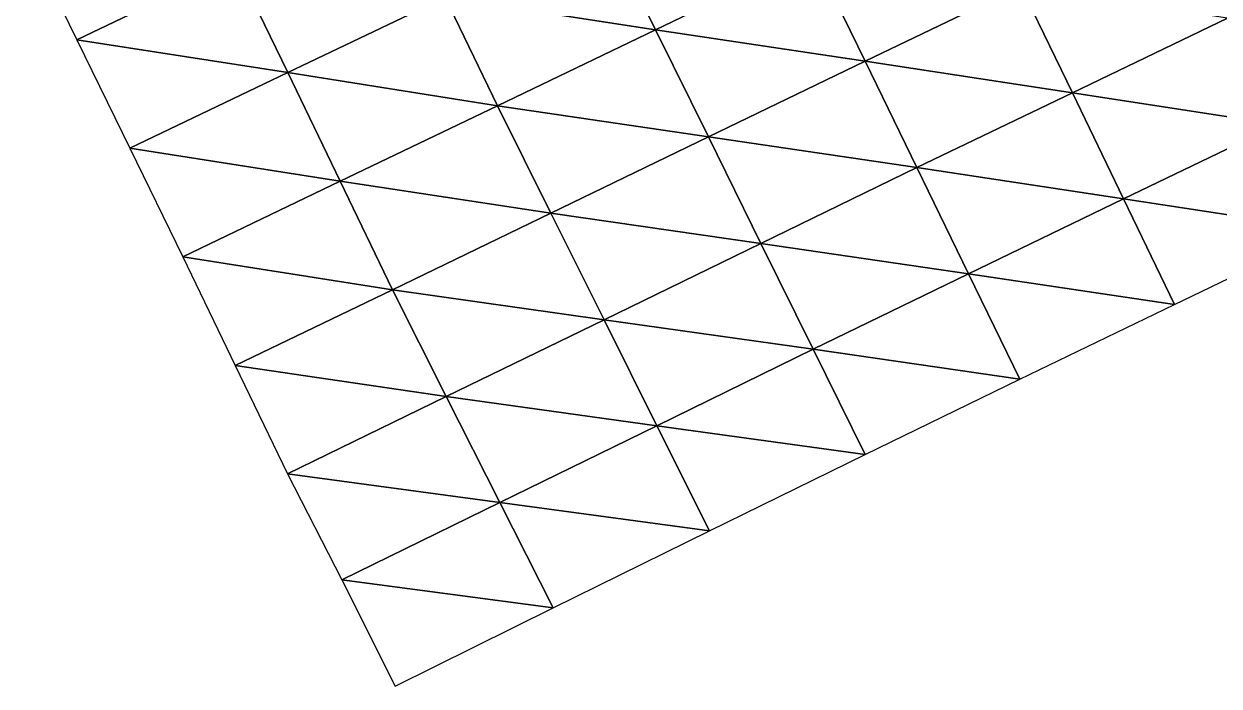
# Model space of a CAD drawing. Extents: x -73 to 71, y -63 to 63.
# Drawn here: x -61.5 to 20.8, y -63 to -17.4 of the extents above; entities that cross this region are included whole.
import ezdxf

# ---------------------------------------------------------------- set-up
doc = ezdxf.new("R2010")
doc.units = 0
doc.header["$MEASUREMENT"] = 0
doc.layers.get('0').update_dxf_attribs({"color": 13, "linetype": 'CONTINUOUS'})
doc.layers.add('GOOGLE_EARTH_TERRAIN', color=144, linetype='CONTINUOUS')

# ---------------------------------------------------------------- blocks, each defined once
blk = doc.blocks.new('GOOGLE_EARTH_TERRAIN')
at = {"color": 252}
mesh = blk.add_polyface(dxfattribs=at)
corners = [(-18.024, -17.829, -0.234), (-21.679, -10.391, -0.508), (-32.519, -15.587, -0.508)]
mesh.append_faces([[corners[k] for k in face] for face in [(0, 1, 2)]], dxfattribs={"color": 252})
mesh = blk.add_polyface(dxfattribs=at)
corners = [(-7.192, -12.609, 0.075), (-21.679, -10.391, -0.508), (-18.024, -17.829, -0.234)]
mesh.append_faces([[corners[k] for k in face] for face in [(0, 1, 2)]], dxfattribs={"color": 252})
mesh = blk.add_polyface(dxfattribs=at)
corners = [(-46.965, -13.299, -0.508), (-61.525, -11.031, -0.699), (-57.872, -18.516, -0.629)]
mesh.append_faces([[corners[k] for k in face] for face in [(0, 1, 2)]], dxfattribs={"color": 252})
mesh = blk.add_polyface(dxfattribs=at)
corners = [(-3.593, -19.986, 0.408), (-7.192, -12.609, 0.075), (-18.024, -17.829, -0.234)]
mesh.append_faces([[corners[k] for k in face] for face in [(0, 1, 2)]], dxfattribs={"color": 252})
mesh = blk.add_polyface(dxfattribs=at)
corners = [(7.142, -14.819, 0.529), (-7.192, -12.609, 0.075), (-3.593, -19.986, 0.408)]
mesh.append_faces([[corners[k] for k in face] for face in [(0, 1, 2)]], dxfattribs={"color": 252})
mesh = blk.add_polyface(dxfattribs=at)
corners = [(-43.358, -20.783, -0.508), (-46.965, -13.299, -0.508), (-57.872, -18.516, -0.629)]
mesh.append_faces([[corners[k] for k in face] for face in [(0, 1, 2)]], dxfattribs={"color": 252})
mesh = blk.add_polyface(dxfattribs=at)
corners = [(-32.519, -15.587, -0.508), (-46.965, -13.299, -0.508), (-43.358, -20.783, -0.508)]
mesh.append_faces([[corners[k] for k in face] for face in [(0, 1, 2)]], dxfattribs={"color": 252})
mesh = blk.add_polyface(dxfattribs=at)
corners = [(-28.911, -23.071, -0.508), (-32.519, -15.587, -0.508), (-43.358, -20.783, -0.508)]
mesh.append_faces([[corners[k] for k in face] for face in [(0, 1, 2)]], dxfattribs={"color": 252})
mesh = blk.add_polyface(dxfattribs=at)
corners = [(-18.024, -17.829, -0.234), (-32.519, -15.587, -0.508), (-28.911, -23.071, -0.508)]
mesh.append_faces([[corners[k] for k in face] for face in [(0, 1, 2)]], dxfattribs={"color": 252})
mesh = blk.add_polyface(dxfattribs=at)
corners = [(10.686, -22.172, 0.791), (7.142, -14.819, 0.529), (-3.593, -19.986, 0.408)]
mesh.append_faces([[corners[k] for k in face] for face in [(0, 1, 2)]], dxfattribs={"color": 252})
mesh = blk.add_polyface(dxfattribs=at)
corners = [(21.372, -17.026, 0.88), (7.142, -14.819, 0.529), (10.686, -22.172, 0.791)]
mesh.append_faces([[corners[k] for k in face] for face in [(0, 1, 2)]], dxfattribs={"color": 252})
mesh = blk.add_polyface(dxfattribs=at)
corners = [(24.867, -24.348, 1.14), (21.372, -17.026, 0.88), (10.686, -22.172, 0.791)]
mesh.append_faces([[corners[k] for k in face] for face in [(0, 1, 2)]], dxfattribs={"color": 252})
mesh = blk.add_polyface(dxfattribs=at)
corners = [(-14.38, -25.211, 0.101), (-18.024, -17.829, -0.234), (-28.911, -23.071, -0.508)]
mesh.append_faces([[corners[k] for k in face] for face in [(0, 1, 2)]], dxfattribs={"color": 252})
mesh = blk.add_polyface(dxfattribs=at)
corners = [(-3.593, -19.986, 0.408), (-18.024, -17.829, -0.234), (-14.38, -25.211, 0.101)]
mesh.append_faces([[corners[k] for k in face] for face in [(0, 1, 2)]], dxfattribs={"color": 252})
mesh = blk.add_polyface(dxfattribs=at)
corners = [(-43.358, -20.783, -0.508), (-57.872, -18.516, -0.629), (-54.224, -25.992, -0.559)]
mesh.append_faces([[corners[k] for k in face] for face in [(0, 1, 2)]], dxfattribs={"color": 252})
mesh = blk.add_polyface(dxfattribs=at)
corners = [(-0.018, -27.326, 0.703), (-3.593, -19.986, 0.408), (-14.38, -25.211, 0.101)]
mesh.append_faces([[corners[k] for k in face] for face in [(0, 1, 2)]], dxfattribs={"color": 252})
mesh = blk.add_polyface(dxfattribs=at)
corners = [(10.686, -22.172, 0.791), (-3.593, -19.986, 0.408), (-0.018, -27.326, 0.703)]
mesh.append_faces([[corners[k] for k in face] for face in [(0, 1, 2)]], dxfattribs={"color": 252})
mesh = blk.add_polyface(dxfattribs=at)
corners = [(-39.751, -28.267, -0.508), (-43.358, -20.783, -0.508), (-54.224, -25.992, -0.559)]
mesh.append_faces([[corners[k] for k in face] for face in [(0, 1, 2)]], dxfattribs={"color": 252})
mesh = blk.add_polyface(dxfattribs=at)
corners = [(-28.911, -23.071, -0.508), (-43.358, -20.783, -0.508), (-39.751, -28.267, -0.508)]
mesh.append_faces([[corners[k] for k in face] for face in [(0, 1, 2)]], dxfattribs={"color": 252})
mesh = blk.add_polyface(dxfattribs=at)
corners = [(14.212, -29.487, 1.053), (10.686, -22.172, 0.791), (-0.018, -27.326, 0.703)]
mesh.append_faces([[corners[k] for k in face] for face in [(0, 1, 2)]], dxfattribs={"color": 252})
mesh = blk.add_polyface(dxfattribs=at)
corners = [(24.867, -24.348, 1.14), (10.686, -22.172, 0.791), (14.212, -29.487, 1.053)]
mesh.append_faces([[corners[k] for k in face] for face in [(0, 1, 2)]], dxfattribs={"color": 252})
mesh = blk.add_polyface(dxfattribs=at)
corners = [(-25.231, -30.467, -0.208), (-28.911, -23.071, -0.508), (-39.751, -28.267, -0.508)]
mesh.append_faces([[corners[k] for k in face] for face in [(0, 1, 2)]], dxfattribs={"color": 252})
mesh = blk.add_polyface(dxfattribs=at)
corners = [(-14.38, -25.211, 0.101), (-28.911, -23.071, -0.508), (-25.231, -30.467, -0.208)]
mesh.append_faces([[corners[k] for k in face] for face in [(0, 1, 2)]], dxfattribs={"color": 252})
mesh = blk.add_polyface(dxfattribs=at)
corners = [(28.345, -31.633, 1.4), (24.867, -24.348, 1.14), (14.212, -29.487, 1.053)]
mesh.append_faces([[corners[k] for k in face] for face in [(0, 1, 2)]], dxfattribs={"color": 252})
mesh = blk.add_polyface(dxfattribs=at)
corners = [(-10.759, -32.546, 0.434), (-14.38, -25.211, 0.101), (-25.231, -30.467, -0.208)]
mesh.append_faces([[corners[k] for k in face] for face in [(0, 1, 2)]], dxfattribs={"color": 252})
mesh = blk.add_polyface(dxfattribs=at)
corners = [(-0.018, -27.326, 0.703), (-14.38, -25.211, 0.101), (-10.759, -32.546, 0.434)]
mesh.append_faces([[corners[k] for k in face] for face in [(0, 1, 2)]], dxfattribs={"color": 252})
mesh = blk.add_polyface(dxfattribs=at)
corners = [(-39.751, -28.267, -0.508), (-54.224, -25.992, -0.559), (-50.59, -33.463, -0.508)]
mesh.append_faces([[corners[k] for k in face] for face in [(0, 1, 2)]], dxfattribs={"color": 252})
mesh = blk.add_polyface(dxfattribs=at)
corners = [(3.538, -34.634, 0.965), (-0.018, -27.326, 0.703), (-10.759, -32.546, 0.434)]
mesh.append_faces([[corners[k] for k in face] for face in [(0, 1, 2)]], dxfattribs={"color": 252})
mesh = blk.add_polyface(dxfattribs=at)
corners = [(14.212, -29.487, 1.053), (-0.018, -27.326, 0.703), (3.538, -34.634, 0.965)]
mesh.append_faces([[corners[k] for k in face] for face in [(0, 1, 2)]], dxfattribs={"color": 252})
mesh = blk.add_polyface(dxfattribs=at)
corners = [(-36.144, -35.751, -0.508), (-39.751, -28.267, -0.508), (-50.59, -33.463, -0.508)]
mesh.append_faces([[corners[k] for k in face] for face in [(0, 1, 2)]], dxfattribs={"color": 252})
mesh = blk.add_polyface(dxfattribs=at)
corners = [(-25.231, -30.467, -0.208), (-39.751, -28.267, -0.508), (-36.144, -35.751, -0.508)]
mesh.append_faces([[corners[k] for k in face] for face in [(0, 1, 2)]], dxfattribs={"color": 252})
mesh = blk.add_polyface(dxfattribs=at)
corners = [(17.72, -36.765, 1.312), (14.212, -29.487, 1.053), (3.538, -34.634, 0.965)]
mesh.append_faces([[corners[k] for k in face] for face in [(0, 1, 2)]], dxfattribs={"color": 252})
mesh = blk.add_polyface(dxfattribs=at)
corners = [(28.345, -31.633, 1.4), (14.212, -29.487, 1.053), (17.72, -36.765, 1.312)]
mesh.append_faces([[corners[k] for k in face] for face in [(0, 1, 2)]], dxfattribs={"color": 252})
mesh = blk.add_polyface(dxfattribs=at)
corners = [(-21.564, -37.807, 0.127), (-25.231, -30.467, -0.208), (-36.144, -35.751, -0.508)]
mesh.append_faces([[corners[k] for k in face] for face in [(0, 1, 2)]], dxfattribs={"color": 252})
mesh = blk.add_polyface(dxfattribs=at)
corners = [(-10.759, -32.546, 0.434), (-25.231, -30.467, -0.208), (-21.564, -37.807, 0.127)]
mesh.append_faces([[corners[k] for k in face] for face in [(0, 1, 2)]], dxfattribs={"color": 252})
mesh = blk.add_polyface(dxfattribs=at)
corners = [(-7.161, -39.834, 0.765), (-10.759, -32.546, 0.434), (-21.564, -37.807, 0.127)]
mesh.append_faces([[corners[k] for k in face] for face in [(0, 1, 2)]], dxfattribs={"color": 252})
mesh = blk.add_polyface(dxfattribs=at)
corners = [(3.538, -34.634, 0.965), (-10.759, -32.546, 0.434), (-7.161, -39.834, 0.765)]
mesh.append_faces([[corners[k] for k in face] for face in [(0, 1, 2)]], dxfattribs={"color": 252})
mesh = blk.add_polyface(dxfattribs=at)
corners = [(-36.144, -35.751, -0.508), (-50.59, -33.463, -0.508), (-46.983, -40.947, -0.508)]
mesh.append_faces([[corners[k] for k in face] for face in [(0, 1, 2)]], dxfattribs={"color": 252})
mesh = blk.add_polyface(dxfattribs=at)
corners = [(7.076, -41.906, 1.225), (3.538, -34.634, 0.965), (-7.161, -39.834, 0.765)]
mesh.append_faces([[corners[k] for k in face] for face in [(0, 1, 2)]], dxfattribs={"color": 252})
mesh = blk.add_polyface(dxfattribs=at)
corners = [(17.72, -36.765, 1.312), (3.538, -34.634, 0.965), (7.076, -41.906, 1.225)]
mesh.append_faces([[corners[k] for k in face] for face in [(0, 1, 2)]], dxfattribs={"color": 252})
mesh = blk.add_polyface(dxfattribs=at)
corners = [(-32.434, -43.1, -0.182), (-36.144, -35.751, -0.508), (-46.983, -40.947, -0.508)]
mesh.append_faces([[corners[k] for k in face] for face in [(0, 1, 2)]], dxfattribs={"color": 252})
mesh = blk.add_polyface(dxfattribs=at)
corners = [(-21.564, -37.807, 0.127), (-36.144, -35.751, -0.508), (-32.434, -43.1, -0.182)]
mesh.append_faces([[corners[k] for k in face] for face in [(0, 1, 2)]], dxfattribs={"color": 252})
mesh = blk.add_polyface(dxfattribs=at)
corners = [(-17.921, -45.1, 0.46), (-21.564, -37.807, 0.127), (-32.434, -43.1, -0.182)]
mesh.append_faces([[corners[k] for k in face] for face in [(0, 1, 2)]], dxfattribs={"color": 252})
mesh = blk.add_polyface(dxfattribs=at)
corners = [(-7.161, -39.834, 0.765), (-21.564, -37.807, 0.127), (-17.921, -45.1, 0.46)]
mesh.append_faces([[corners[k] for k in face] for face in [(0, 1, 2)]], dxfattribs={"color": 252})
mesh = blk.add_polyface(dxfattribs=at)
corners = [(-3.587, -47.075, 1.093), (-7.161, -39.834, 0.765), (-17.921, -45.1, 0.46)]
mesh.append_faces([[corners[k] for k in face] for face in [(0, 1, 2)]], dxfattribs={"color": 252})
mesh = blk.add_polyface(dxfattribs=at)
corners = [(7.076, -41.906, 1.225), (-7.161, -39.834, 0.765), (-3.587, -47.075, 1.093)]
mesh.append_faces([[corners[k] for k in face] for face in [(0, 1, 2)]], dxfattribs={"color": 252})
mesh = blk.add_polyface(dxfattribs=at)
corners = [(-32.434, -43.1, -0.182), (-46.983, -40.947, -0.508), (-43.37, -48.424, -0.492)]
mesh.append_faces([[corners[k] for k in face] for face in [(0, 1, 2)]], dxfattribs={"color": 252})
mesh = blk.add_polyface(dxfattribs=at)
corners = [(-28.745, -50.397, 0.153), (-32.434, -43.1, -0.182), (-43.37, -48.424, -0.492)]
mesh.append_faces([[corners[k] for k in face] for face in [(0, 1, 2)]], dxfattribs={"color": 252})
mesh = blk.add_polyface(dxfattribs=at)
corners = [(-17.921, -45.1, 0.46), (-32.434, -43.1, -0.182), (-28.745, -50.397, 0.153)]
mesh.append_faces([[corners[k] for k in face] for face in [(0, 1, 2)]], dxfattribs={"color": 252})
mesh = blk.add_polyface(dxfattribs=at)
corners = [(-14.302, -52.346, 0.79), (-17.921, -45.1, 0.46), (-28.745, -50.397, 0.153)]
mesh.append_faces([[corners[k] for k in face] for face in [(0, 1, 2)]], dxfattribs={"color": 252})
mesh = blk.add_polyface(dxfattribs=at)
corners = [(-3.587, -47.075, 1.093), (-17.921, -45.1, 0.46), (-14.302, -52.346, 0.79)]
mesh.append_faces([[corners[k] for k in face] for face in [(0, 1, 2)]], dxfattribs={"color": 252})
mesh = blk.add_polyface(dxfattribs=at)
corners = [(-28.745, -50.397, 0.153), (-43.37, -48.424, -0.492), (-39.634, -55.726, -0.156)]
mesh.append_faces([[corners[k] for k in face] for face in [(0, 1, 2)]], dxfattribs={"color": 252})
mesh = blk.add_polyface(dxfattribs=at)
corners = [(-25.08, -57.647, 0.486), (-28.745, -50.397, 0.153), (-39.634, -55.726, -0.156)]
mesh.append_faces([[corners[k] for k in face] for face in [(0, 1, 2)]], dxfattribs={"color": 252})
mesh = blk.add_polyface(dxfattribs=at)
corners = [(-14.302, -52.346, 0.79), (-28.745, -50.397, 0.153), (-25.08, -57.647, 0.486)]
mesh.append_faces([[corners[k] for k in face] for face in [(0, 1, 2)]], dxfattribs={"color": 252})
mesh = blk.add_polyface(dxfattribs=at)
corners = [(-25.08, -57.647, 0.486), (-39.634, -55.726, -0.156), (-35.953, -63.035, 0.09)]
mesh.append_faces([[corners[k] for k in face] for face in [(0, 1, 2)]], dxfattribs={"color": 252})

msp = doc.modelspace()

# ---------------------------------------------------------------- block references
at = {"layer": 'GOOGLE_EARTH_TERRAIN'}
msp.add_blockref('GOOGLE_EARTH_TERRAIN', (0, 0), dxfattribs=at)

doc.saveas('drawing.dxf')
